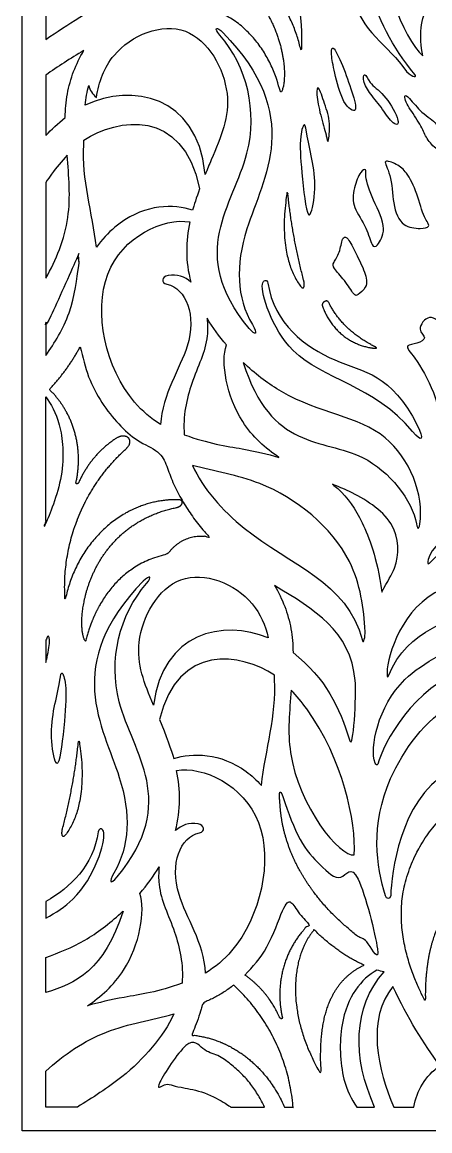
# Model space of a CAD drawing. Header units: millimetres. Extents: x 222 to 483, y -243 to 244.
# Drawn here: x 222.4 to 315.3, y -243.5 to 8.9 of the extents above; entities that cross this region are included whole.
import ezdxf

# ---------------------------------------------------------------- set-up
doc = ezdxf.new("R2010")
doc.units = ezdxf.units.MM

msp = doc.modelspace()

# ---------------------------------------------------------------- linework, layer by layer
msp.add_lwpolyline([(222.38, 244.15), (483.39, 244.15), (483.39, -243.48), (222.38, -243.48)], close=True)
for points, weights, degree, knots in [([(249.49, 11.72), (254.68, 13.83), (272.15, 13.04), (279.43, 0.58), (281.34, -7.21), (283.86, -3.7), (281.74, 18.94), (260.62, 23.31), (259.14, 23.61), (258.71, 25.07), (260.23, 25.09), (273.02, 25.33), (283.08, 16.39), (286.01, 2.18), (286.91, 15.44), (281.94, 27.76), (272.09, 36.69), (271.38, 37.33), (271.14, 37.98), (271.23, 38.5), (269.55, 36.86), (266.37, 34.41), (263.11, 32.88), (261.73, 32.21), (260.18, 25.63), (256.25, 18.74), (251.28, 13.49), (250.7, 12.88), (250.1, 12.29), (249.49, 11.72)], [1, 1, 1, 1, 1, 1, 1, 1, 1, 1, 1, 0.854398861522, 0.854398861522, 1, 0.933254579974, 0.933254579974, 1, 1, 1, 1, 1, 1, 1, 1, 1, 1, 1, 1, 1, 1], 3, [51, 51, 51, 51, 51.215094, 51.614216, 51.614216, 51.614216, 52.614216, 52.614216, 52.614216, 53.614216, 53.614216, 53.614216, 54.614216, 54.614216, 54.614216, 55.614216, 55.614216, 55.614216, 55.948023, 55.948023, 55.948023, 55.979928, 56.004813, 56.004813, 56.004813, 56.147575, 56.147575, 56.147575, 56.282828, 56.282828, 56.282828, 56.282828]), ([(286.57, -49.78), (286.9, -50.99), (286.65, -52.22), (285.9, -51.22), (282.37, -46.51), (281.3, -39.24), (282.76, -30), (282.8, -29.77), (282.95, -29.95), (282.97, -30.18), (283.65, -36.74), (284.85, -43.28), (286.57, -49.78)], [1, 1, 1, 1, 0.973333333333, 0.973333333333, 1, 1, 1, 1, 0.99843970598, 0.99843970598, 1], 3, [0, 0, 0, 0, 1, 1, 1, 2, 2, 2, 3, 3, 3, 4, 4, 4, 4]), ([(227.79, -66.97), (227.79, -64.43), (227.79, -61.89), (227.79, -59.36), (230.32, -56.45), (232.72, -52.11), (234.47, -45.84), (235.04, -43.81), (235.56, -44.42), (235.24, -46.5), (234.99, -53.65), (232.46, -60.59), (227.79, -66.97)], [1, 1, 1, 1, 1, 1, 1, 1, 1, 1, 0.983955004414, 0.98506524968, 1.0033307358], 3, [1144.48773, 1144.48773, 1144.48773, 1144.48773, 1152.097734, 1152.097734, 1152.097734, 1152.162495, 1152.162495, 1152.162495, 1153.162495, 1153.162495, 1153.162495, 1153.525231, 1153.525231, 1153.525231, 1153.525231]), ([(290.84, -55.7), (290.55, -54.89), (291.88, -54.08), (292.26, -54.85), (294.32, -59.04), (297.9, -62.49), (302.74, -64.92), (303.85, -65.48), (302.62, -65.34), (301.39, -65.1), (296.46, -64.15), (292.66, -60.76), (290.84, -55.7)], [1, 1, 1, 1, 0.974720122298, 0.974720122298, 1, 1, 1, 1, 0.924899278214, 0.924899278214, 1], 3, [0, 0, 0, 0, 1, 1, 1, 2, 2, 2, 3, 3, 3, 4, 4, 4, 4]), ([(235.61, -64.98), (234.49, -67.06), (233.21, -69.09), (231.79, -71.06), (230.24, -72.94), (228.6, -74.7), (231.85, -77.84), (234.27, -81.85), (235.59, -86.45), (235.69, -91.23), (234.67, -95.79), (234.6, -96.11), (234.73, -96.26), (234.96, -96.25), (235.19, -96.09), (235.32, -95.79), (236.44, -93.31), (237.85, -91.07), (239.54, -89.07), (241.51, -87.33), (243.73, -85.87), (245.16, -84.92), (246.51, -85.04), (247.37, -85.86), (247.35, -87.03), (246.08, -88.19), (240.33, -93.4), (235.8, -99.84), (232.84, -107.18), (231.64, -114.97), (232.17, -122.7), (233.81, -114.72), (237.72, -107.49), (243.66, -102.22), (250.76, -99.65), (257.95, -99.79), (258.86, -99.8), (259.18, -100.25), (259.01, -100.86), (258.44, -101.39), (257.55, -101.57), (244.88, -104.2), (237.91, -112.3), (235.2, -122.14), (235.32, -129.98), (236.83, -132.09), (237.98, -127.42), (239.97, -122.65), (242.96, -118.31), (247.53, -114.57), (253.69, -112.64), (254.29, -112.47), (254.91, -112.32), (255.54, -112.19), (256.67, -110.59), (258.39, -109.01), (260.53, -107.98), (262.83, -107.96), (265.09, -108.29), (262.1, -105.14), (259.43, -101.5), (257.21, -97.56), (255.56, -93.51), (254.64, -89.56), (253.81, -89.16), (252.96, -88.76), (252.11, -88.34), (247.26, -85.75), (242.56, -81.45), (239.2, -76.86), (236.74, -71.33), (235.61, -64.98)], [1, 1, 1, 1, 1, 1, 0.947100046465, 0.921856084212, 0.924268113241, 0.954336133552, 1.01206014514, 1.01206014514, 1.01206014514, 1.01206014514, 1.01206014514, 1.01206014514, 1.00757263432, 1.00532887891, 1.00532887891, 1.00757263432, 1.01206014514, 1.01206014514, 1.01206014514, 1.01206014514, 1.01206014514, 1.01206014514, 0.971529917457, 0.951264803613, 0.951264803613, 0.971529917457, 1.01206014514, 0.923645879539, 0.879438746737, 0.879438746737, 0.923645879539, 1.01206014514, 1.01206014514, 1.01206014514, 1.01206014514, 1.01206014514, 1.01206014514, 1.01206014514, 1.01206014514, 1.01206014514, 1.01206014514, 1.01206014514, 1.01206014514, 1.01206014514, 1.01206014514, 1.01206014514, 1.01206014514, 1.01206014514, 1.01206014514, 1.01206014514, 1.01206014514, 1.01206014514, 1.01206014514, 1.01206014514, 1.01206014514, 1.01206014514, 1.01206014514, 1.01206014514, 1.01206014514, 1.01206014514, 1.01206014514, 1.01206014514, 1.01206014514, 1.01206014514, 1.01206014514, 1.01206014514, 1.01206014514, 1.01206014514], 5, [94.757211, 94.757211, 94.757211, 94.757211, 94.757211, 94.757211, 94.888007, 94.888007, 94.888007, 94.888007, 94.888007, 95.846221, 95.846221, 95.846221, 95.846221, 95.846221, 96.846221, 96.846221, 96.846221, 96.846221, 96.846221, 97.846221, 97.846221, 97.846221, 97.846221, 97.846221, 98.846221, 98.846221, 98.846221, 98.846221, 98.846221, 99.846221, 99.846221, 99.846221, 99.846221, 99.846221, 100.846221, 100.846221, 100.846221, 100.846221, 100.846221, 101.846221, 101.846221, 101.846221, 101.846221, 101.846221, 102.846221, 102.846221, 102.846221, 102.846221, 102.846221, 103.245343, 103.245343, 103.245343, 103.288133, 103.288133, 103.288133, 103.288133, 103.288133, 103.702467, 103.702467, 103.702467, 103.702467, 103.702467, 103.845228, 103.845228, 103.845228, 103.845228, 103.845228, 103.870114, 103.870114, 103.870114, 103.986808, 103.986808, 103.986808, 103.986808, 103.986808, 103.986808]), ([(227.79, -76.39), (227.79, -85.99), (227.79, -95.59), (227.79, -105.19), (235.08, -90.23), (230.83, -80.14), (227.79, -76.39)], [1, 1, 1, 1, 0.889662178882, 0.937058030774, 1.00478734802], 3, [1106.26199, 1106.26199, 1106.26199, 1106.26199, 1135.060316, 1135.060316, 1135.060316, 1135.864963, 1135.864963, 1135.864963, 1135.864963]), ([(231.6, -174.66), (231.28, -175.87), (231.52, -177.1), (232.28, -176.1), (235.8, -171.39), (236.88, -164.12), (235.41, -154.88), (235.38, -154.65), (235.22, -154.83), (235.2, -155.06), (234.52, -161.62), (233.32, -168.16), (231.6, -174.66)], [1, 1, 1, 1, 0.973333333333, 0.973333333333, 1, 1, 1, 1, 0.99843970598, 0.99843970598, 1], 3, [0, 0, 0, 0, 1, 1, 1, 2, 2, 2, 3, 3, 3, 4, 4, 4, 4]), ([(281.89, -167.62), (281.32, -165.59), (280.8, -166.2), (281.13, -168.28), (281.6, -181.66), (289.7, -193.62), (303.51, -202.36), (302.93, -200.77), (301.18, -195.5), (299.96, -190.03), (299.32, -186.13), (294.85, -187.01), (286.33, -183.44), (281.89, -167.62)], [1, 1, 1, 1, 0.970380058617, 0.999223777944, 1.08653115798, 1.08653115798, 1.08653115798, 1.08653115798, 1.08653115798, 1.08653115798, 1.08653115798, 1.08653115798], 3, [0, 0, 0, 0, 1, 1, 1, 1.66963, 1.66963, 1.66963, 1.680849, 1.706455, 1.706455, 1.706455, 1.870013, 1.870013, 1.870013, 1.870013]), ([(328.47, -165.39), (324.78, -166.59), (315.38, -172.87), (304.86, -194.22), (312.17, -210.11), (314.33, -213.97), (314.02, -202.18), (317.06, -193.36), (322.15, -191.55), (321.84, -189.31), (321.27, -178.75), (325.87, -171.28), (328.47, -165.39)], [1, 1, 1, 1, 1, 1, 0.846166190477, 0.838387379683, 0.976663567619, 0.976663567619, 0.976663567619, 0.976663567619, 0.976663567619], 3, [6, 6, 6, 6, 6.133702, 6.329496, 6.655195, 6.655195, 6.655195, 7.604628, 7.604628, 7.604628, 7.648431, 7.816822, 7.816822, 7.816822, 7.816822]), ([(273.18, -208.01), (276.63, -210.43), (279.27, -213.63), (281.04, -217.57), (281.27, -218.07), (281.81, -218.1), (281.69, -217.57), (279.93, -209.65), (282.14, -201.91), (287.77, -196.48), (285.85, -194.42), (284.09, -192.17), (282.57, -189.83), (281.22, -197.45), (277.58, -203.65), (273.18, -208.01)], [0.998956119422, 0.99262807653, 0.992976036723, 1, 1, 1, 1, 0.904939754372, 0.900967610621, 0.988083568746, 0.988083568746, 0.988083568746, 0.988083568746, 0.988083568746, 0.988083568746, 0.988083568746], 3, [45, 45, 45, 45, 45.950461, 45.950461, 45.950461, 46.950461, 46.950461, 46.950461, 47.908675, 47.908675, 47.908675, 48.000259, 48.000259, 48.000259, 48.084259, 48.084259, 48.084259, 48.084259]), ([(300.33, -205.75), (292.82, -209.25), (289.59, -217.57), (290.63, -230.71), (279.9, -213.25), (285.64, -201.36), (288.97, -197.72), (292.42, -201.16), (296.33, -203.98), (300.33, -205.75)], [1, 1, 1, 1, 0.844019733465, 0.903022641135, 0.979471918225, 0.979471918225, 0.979471918225, 0.979471918225], 3, [40.108587, 40.108587, 40.108587, 40.108587, 41, 41, 41, 41.918848, 41.918848, 41.918848, 42.077868, 42.077868, 42.077868, 42.077868]), ([(270.62, -210.28), (278.51, -217.58), (283.26, -227.27), (284.15, -238.07), (283.5, -238.07), (282.84, -238.07), (282.18, -238.07), (278, -228.45), (270.24, -222.52), (260.97, -221.66), (262.1, -219.28), (262.98, -216.84), (263.54, -214.44), (264.92, -213.78), (267.32, -212.65), (269.69, -211.02), (270.62, -210.28)], [0.997567266317, 0.944324437017, 0.935722861709, 0.971762540393, 0.971762540393, 0.971762540393, 0.971762540393, 0.898722192025, 0.909988557731, 1.00556163751, 1.00556163751, 1.00556163751, 1.00556163751, 1.00556163751, 1.00556163751, 1.00556163751, 1.00556163751], 3, [47.012301, 47.012301, 47.012301, 47.012301, 47.83012, 47.83012, 47.83012, 49.647568, 49.647568, 49.647568, 50.394587, 50.394587, 50.394587, 50.446543, 50.446543, 50.446543, 50.471428, 50.488441, 50.488441, 50.488441, 50.488441])]:
    msp.add_rational_spline(points, weights, degree=degree, knots=knots)
for points, degree, knots in [([(302.94, 38.29), (303.27, 37.35), (303.6, 36.42), (303.94, 35.51), (297.87, 24.71), (301.61, 9.3), (311.91, -2.95), (312.48, -3.61), (311.6, -3.84), (310.04, -2.3), (305.77, 3.84), (296.93, 8.06), (296.31, 29.76), (300.27, 36.03), (302.94, 38.29)], 3, [0, 0, 0, 0, 0.031207, 0.031207, 0.031207, 0.909434, 0.909434, 0.909434, 1.909434, 1.909434, 1.909434, 2.351375, 2.55004, 2.815322, 2.815322, 2.815322, 2.815322]), ([(314.99, 13.01), (313.25, 9.75), (312.83, 5.82), (313.74, 1.23), (309.45, 5.21), (302.84, 20.07), (305.88, 30.58), (308.72, 23.78), (311.82, 18.02), (314.99, 13.01)], 3, [34.823499, 34.823499, 34.823499, 34.823499, 35.433301, 35.433301, 35.433301, 36.2568, 36.2568, 36.2568, 36.507217, 36.507217, 36.507217, 36.507217]), ([(255.15, 29.8), (252.78, 24.58), (243.88, 14.41), (232.66, 8.49), (227.79, 5), (227.79, 9.46), (227.79, 13.92), (227.79, 18.38), (231.41, 21.49), (240.73, 27.09), (250.09, 28.39), (255.15, 29.8)], 3, [77.932789, 77.932789, 77.932789, 77.932789, 78.067605, 78.203492, 78.203492, 78.203492, 91.582771, 91.582771, 91.582771, 91.655351, 91.744579, 91.744579, 91.744579, 91.744579]), ([(264.11, -25.78), (264.57, -24.62), (265.04, -23.48), (265.49, -22.44), (267.77, -17.16), (271.78, -7.73), (261.17, 11.61), (243.12, 4.38), (239.9, -4.64), (239.3, -8.2), (238.42, -7.45), (237.85, -6.52), (237.55, -5.48), (237.16, -6.88), (236.92, -8.37), (236.76, -9.97), (247.36, -4.94), (262.18, -7.69), (264.07, -25.33), (264.08, -25.48), (264.1, -25.63), (264.11, -25.78)], 3, [52.191292, 52.191292, 52.191292, 52.191292, 52.726014, 52.726014, 52.726014, 52.77631, 52.830325, 52.885385, 52.917306, 52.917306, 52.917306, 52.979815, 52.979815, 52.979815, 53.00547, 53.00547, 53.00547, 53.493805, 53.493805, 53.493805, 53.534969, 53.534969, 53.534969, 53.534969]), ([(268.19, 6.54), (266.68, 8.08), (266.02, 7.62), (267.44, 5.99), (273.69, -1.19), (279.11, -24.15), (259.9, -43.6), (274.12, -60.78), (275.7, -62.69), (276.13, -62.04), (274.88, -59.9), (271.26, -53.74), (270.6, -36.46), (286.74, -12.45), (268.19, 6.54)], 3, [0, 0, 0, 0, 1, 1, 1, 1.444191, 2, 2, 2, 3, 3, 3, 3.417562, 4, 4, 4, 4]), ([(292.92, 2.05), (292.92, 1.88), (292.95, 0.63), (293.53, -2.08), (295.43, -10.01), (299.19, -12.3), (297.58, -6.86), (295.63, -1.17), (293.19, 3.93), (292.92, 2.71), (292.92, 2.05)], 3, [0.3333333, 0.3333333, 0.3333333, 0.3333333, 0.3408512, 0.3885342, 0.4391031, 0.4883575, 0.5368566, 0.5893378, 0.6356155, 0.6666667, 0.6666667, 0.6666667, 0.6666667]), ([(236.44, 2.45), (234.63, -0.55), (232.65, -5.68), (232.24, -10.98), (232.21, -12.8), (230.53, -14.12), (229.07, -15.48), (227.79, -16.88), (227.79, -12.3), (227.79, -7.71), (227.79, -3.13), (230.41, -1.16), (233.38, 0.61), (236.44, 2.45)], 3, [90.916579, 90.916579, 90.916579, 90.916579, 90.98055, 91.013607, 91.013607, 91.013607, 91.103711, 91.103711, 91.103711, 104.852681, 104.852681, 104.852681, 104.930258, 104.930258, 104.930258, 104.930258]), ([(300.21, -3.9), (300.22, -4.06), (300.33, -5.17), (301.97, -7.78), (304.41, -10.48), (306.8, -14.3), (308.31, -14.57), (307.77, -11.89), (304.73, -6.99), (301.64, -5.35), (300.56, -2.43), (300.2, -3.36), (300.21, -3.9)], 3, [0.308709, 0.308709, 0.308709, 0.308709, 0.3169776, 0.3597825, 0.4114303, 0.4553173, 0.4874724, 0.5031362, 0.5519852, 0.602914, 0.6396361, 0.6664853, 0.6664853, 0.6664853, 0.6664853]), ([(291.87, -17.57), (291.82, -17.32), (291.51, -15.92), (290.36, -12.21), (289.36, -7.36), (289.79, -4.84), (291.48, -10.24), (292.78, -13.49), (292.2, -18.78), (292.01, -18.14), (291.87, -17.57)], 3, [0.3333333, 0.3333333, 0.3333333, 0.3333333, 0.3468881, 0.3958112, 0.4454176, 0.4907563, 0.5362196, 0.5904539, 0.6354008, 0.6666667, 0.6666667, 0.6666667, 0.6666667]), ([(309.63, -7.94), (309.61, -8.08), (309.72, -9.26), (311.73, -12.09), (314.05, -15.97), (314.63, -17.88), (317.81, -20.97), (320.67, -21.26), (318.63, -18.07), (317.21, -13.83), (313.9, -12.29), (310.81, -8.46), (309.7, -7.55), (309.63, -7.94)], 3, [0.2828626, 0.2828626, 0.2828626, 0.2828626, 0.2916965, 0.3289893, 0.3732736, 0.4206187, 0.4595574, 0.4987291, 0.537462, 0.5854462, 0.635, 0.673098, 0.6985782, 0.6985782, 0.6985782, 0.6985782]), ([(239.35, -42.28), (239.63, -41.88), (239.92, -41.5), (240.23, -41.11), (241.62, -39.42), (248.9, -32.48), (256.97, -32.49), (261.23, -33.85), (261.52, -32.78), (262.12, -31.02), (262.85, -29.04), (262.84, -29), (262.83, -28.96), (262.82, -28.91), (258.93, -10.42), (244.14, -12.95), (236.47, -17.92), (236.46, -18.28), (236.45, -18.65), (236.44, -19.02), (235.98, -26.77), (238.32, -34.44), (239.35, -42.28)], 3, [104.932299, 104.932299, 104.932299, 104.932299, 104.99579, 104.99579, 104.99579, 105.03226, 105.170053, 105.170053, 105.170053, 106.12545, 106.12545, 106.12545, 106.137886, 106.137886, 106.137886, 106.957182, 106.957182, 106.957182, 107.079194, 107.079194, 107.079194, 107.380378, 107.380378, 107.380378, 107.380378]), ([(287.87, -34.93), (287.8, -34.95), (287.12, -34.63), (286.05, -24.95), (285.52, -17.17), (286.89, -13.2), (287.3, -17.15), (288.85, -23.41), (289.42, -29.46), (288.37, -34.81), (287.87, -34.93)], 3, [0.3333333, 0.3333333, 0.3333333, 0.3333333, 0.3402274, 0.3974017, 0.4481187, 0.4861176, 0.5210702, 0.5669825, 0.6187188, 0.6666667, 0.6666667, 0.6666667, 0.6666667]), ([(232.63, -21.36), (233.03, -26.1), (233.94, -35.91), (230.1, -45.34), (227.79, -49.32), (227.79, -42.06), (227.79, -34.8), (227.79, -27.54), (228.21, -26.91), (229.7, -24.75), (231.37, -22.7), (232.63, -21.36)], 3, [89.741714, 89.741714, 89.741714, 89.741714, 89.826607, 89.916579, 89.916579, 89.916579, 111.696136, 111.696136, 111.696136, 111.715807, 111.76333, 111.76333, 111.76333, 111.76333]), ([(305.27, -22.77), (305.28, -22.77), (305.6, -22.55), (308.13, -23.52), (310.09, -25.13), (312.45, -29.82), (313.93, -35.77), (315.78, -37.66), (313.06, -38.2), (308.71, -37.56), (306.84, -32.79), (306.69, -25.71), (304.9, -23.05), (305.27, -22.77)], 3, [0.2995752, 0.2995752, 0.2995752, 0.2995752, 0.30019, 0.3346555, 0.3756971, 0.4243525, 0.4692014, 0.5058929, 0.5384124, 0.5790557, 0.6314374, 0.6797624, 0.7222751, 0.7222751, 0.7222751, 0.7222751]), ([(300.75, -25.28), (300.74, -25.52), (300.67, -26.9), (302.47, -32.07), (305.76, -37.77), (303.38, -42.3), (302.1, -42.34), (300.91, -37.48), (297.65, -33.17), (297.82, -29.39), (299.37, -24.99), (300.83, -24.42), (300.77, -24.95), (300.75, -25.28)], 3, [0.2517194, 0.2517194, 0.2517194, 0.2517194, 0.2646242, 0.3111408, 0.3660399, 0.4080946, 0.4438112, 0.4838274, 0.533476, 0.5837719, 0.6216491, 0.6498336, 0.6681365, 0.6681365, 0.6681365, 0.6681365]), ([(260.85, -50.24), (259.54, -45.53), (259.7, -40.91), (260.59, -36.55), (254.65, -35.5), (235.78, -44.15), (242.14, -73.24), (251.77, -81.31), (253.96, -82.69), (254.35, -75.7), (263.93, -62.26), (259.78, -51.7), (255.39, -50.74), (253.96, -50.43), (254.21, -48.99), (255.65, -48.73), (257.72, -48.37), (259.47, -49), (260.85, -50.24)], 3, [55.191292, 55.191292, 55.191292, 55.191292, 55.224915, 55.224915, 55.224915, 56.224915, 57.224915, 57.486814, 57.486814, 57.486814, 57.650589, 57.873122, 57.873122, 57.873122, 58.873122, 58.873122, 58.873122, 58.94286, 58.94286, 58.94286, 58.94286]), ([(295.67, -40.14), (295.59, -40.22), (295.21, -40.8), (294.87, -43.72), (293.22, -45.9), (293.18, -46.96), (295.89, -49.67), (298.17, -53.44), (298.66, -53.37), (301.33, -51.31), (300.64, -47.94), (298.59, -43.99), (296.79, -40.24), (295.95, -39.88), (295.67, -40.14)], 3, [0.2826634, 0.2826634, 0.2826634, 0.2826634, 0.2919223, 0.3284203, 0.3660249, 0.4043602, 0.4460949, 0.4857709, 0.5219392, 0.5562048, 0.6041706, 0.6554563, 0.6983078, 0.728411, 0.728411, 0.728411, 0.728411]), ([(278.42, -50.5), (278.27, -49.49), (277.29, -49.75), (277.15, -50.75), (276.88, -52.83), (282.13, -71.46), (302.55, -73.71), (311.41, -84.24), (313.68, -86.95), (314.05, -86.02), (312.47, -82.85), (306.57, -71.09), (293.89, -70.44), (279.8, -59.67), (278.42, -50.5)], 3, [0, 0, 0, 0, 1, 1, 1, 1.430396, 2, 2, 2, 3, 3, 3, 3.495891, 4, 4, 4, 4]), ([(319.01, -84.33), (318.42, -85.01), (317.69, -85.56), (317.79, -84.65), (318.45, -78.87), (313.33, -68.66), (309.28, -64.57), (312.44, -64.33), (315.07, -62.87), (312.11, -61.35), (315.29, -56.83), (318.9, -61.03), (320.07, -57.45), (321.89, -56.06), (322.52, -56.04), (322.7, -56.03), (323.63, -56.24), (324.21, -59.61), (328.06, -58.15), (328.35, -61.14), (329.66, -61.86), (328.4, -67.82), (321.69, -81.25), (319.01, -84.33)], 3, [0, 0, 0, 0, 1, 1, 1, 1.166623, 1.228778, 1.27106, 1.314325, 1.361693, 1.413404, 1.468723, 1.521532, 1.561619, 1.561619, 1.561619, 1.572967, 1.624069, 1.673258, 1.715199, 1.7572, 1.81926, 2, 2, 2, 2]), ([(259.35, -84.99), (258.99, -80.81), (260.88, -72.17), (264.76, -65.17), (264.7, -59.82), (264.54, -58.47), (265.82, -60.58), (267.32, -62.62), (268.98, -64.56), (267.56, -68.44), (269.9, -81.1), (277.92, -88.12), (280.92, -90.15), (278.37, -89.37), (272.34, -88.03), (264.79, -87), (259.35, -84.99)], 3, [79.207311, 79.207311, 79.207311, 79.207311, 79.316111, 79.440503, 79.483108, 79.483108, 79.483108, 79.498417, 79.498417, 79.498417, 80.498417, 81.10586, 81.10586, 81.10586, 81.750406, 82.516329, 82.516329, 82.516329, 82.516329]), ([(272.79, -68.57), (272.96, -68.73), (273.13, -68.89), (273.3, -69.04), (275.91, -71.45), (287.53, -80.15), (306.97, -81.02), (314.11, -98.68), (313.04, -105.36), (312.82, -106.73), (312.56, -106.66), (312.3, -105.29), (311.28, -99.97), (299.03, -83.62), (279.14, -88.69), (272.79, -68.57)], 3, [57.127909, 57.127909, 57.127909, 57.127909, 57.240223, 57.240223, 57.240223, 57.261738, 57.329644, 57.39127, 57.39127, 57.39127, 58.39127, 58.39127, 58.39127, 58.770252, 59.31961, 59.31961, 59.31961, 59.31961]), ([(261.21, -91.98), (266.28, -93.39), (279.69, -95.26), (298.29, -110.15), (300.31, -124.56), (300.58, -129.84), (300.62, -130.81), (300.25, -132.79), (300, -131.85), (296.51, -118.43), (277.3, -112.87), (263.59, -97.2), (261.21, -91.98)], 3, [76.463266, 76.463266, 76.463266, 76.463266, 76.552494, 76.69528, 76.786498, 76.786498, 76.786498, 77.786498, 77.786498, 77.786498, 78.068676, 78.203492, 78.203492, 78.203492, 78.203492]), ([(341.53, -95.22), (342.19, -96.97), (342.78, -98.88), (342.76, -101.05), (330.9, -105.52), (320.06, -108.88), (315.24, -114.2), (314.79, -114.7), (314.82, -114.03), (314.99, -113.38), (316.21, -108.51), (328.27, -100.96), (340.83, -95.52), (341.53, -95.22)], 3, [15.169596, 15.169596, 15.169596, 15.169596, 15.277954, 15.277954, 15.277954, 15.538019, 15.538019, 15.538019, 16.538019, 16.538019, 16.538019, 16.778297, 16.792424, 16.792424, 16.792424, 16.792424]), ([(293.13, -96.28), (294.41, -96.79), (298.81, -98.6), (308.51, -104.48), (308.34, -114.62), (305.72, -118.29), (304.41, -120.81), (303.27, -112.83), (299.79, -104.01), (296.5, -99.07), (293.55, -96.6), (293.13, -96.28)], 3, [62.928225, 62.928225, 62.928225, 62.928225, 63.31961, 64.31961, 65.31961, 65.876541, 65.876541, 65.876541, 66.876541, 67.876541, 68.032448, 68.032448, 68.032448, 68.032448]), ([(278.51, -131.27), (277.83, -128.4), (274.35, -120.22), (257.01, -113.27), (246.55, -132.32), (250.22, -141.61), (252.36, -146.57), (254.42, -130.01), (268.12, -126.97), (278.51, -131.27)], 3, [52.0054838, 52.0054838, 52.0054838, 52.0054838, 52.0319213, 52.0869811, 52.140996, 52.1889015, 52.1889015, 52.1889015, 52.6556169, 52.6556169, 52.6556169, 52.6556169]), ([(249.99, -118.34), (251.5, -116.8), (252.15, -117.26), (250.73, -118.89), (244.49, -126.07), (239.07, -149.03), (258.27, -168.48), (244.06, -185.66), (242.47, -187.57), (242.04, -186.92), (243.3, -184.78), (246.91, -178.62), (247.57, -161.34), (231.43, -137.33), (249.99, -118.34)], 3, [0, 0, 0, 0, 1, 1, 1, 1.444191, 2, 2, 2, 3, 3, 3, 3.417562, 4, 4, 4, 4]), ([(333.06, -117.89), (332.03, -118.89), (321.18, -128.53), (310.38, -128.71), (305.9, -139.87), (305.62, -140.57), (305.57, -139.81), (305.59, -139.06), (305.69, -135.35), (310.41, -119.13), (327.63, -118.03), (333.06, -117.89)], 3, [15.520902, 15.520902, 15.520902, 15.520902, 15.567747, 16, 16, 16, 17, 17, 17, 17.323358, 17.469186, 17.469186, 17.469186, 17.469186]), ([(284.15, -134.58), (284.13, -132.76), (283.71, -127.46), (281.74, -122.33), (279.93, -119.33), (289, -124.8), (297.25, -129.61), (298.33, -140.95), (298.62, -144.02), (297.96, -157.43), (297.03, -154.49), (294.71, -147.11), (291.65, -140.46), (284.15, -134.58)], 3, [90.916579, 90.916579, 90.916579, 90.916579, 90.949637, 91.013607, 91.013607, 91.013607, 91.24381, 91.24381, 91.24381, 92.24381, 92.24381, 92.24381, 92.644873, 92.644873, 92.644873, 92.644873]), ([(329.43, -128.24), (328.45, -128.91), (321.18, -133.58), (304.7, -140.41), (301.58, -156.28), (302.85, -159.77), (302.99, -160.16), (303.35, -160.38), (303.46, -159.98), (304.81, -155.24), (315.75, -134.45), (349.62, -138.93), (352.75, -156.27), (352.02, -163.33), (353.64, -160.55), (361.23, -145.54), (345.08, -127.19), (330.95, -128.95), (329.71, -129.11), (329.29, -128.74), (329.43, -128.24)], 3, [14, 14, 14, 14, 14.033346, 14.245053, 14.555248, 14.555248, 14.555248, 15.555248, 15.555248, 15.555248, 15.932842, 16.158923, 16.419306, 16.419306, 16.419306, 16.480209, 16.758941, 16.758941, 16.758941, 17.170456, 17.170456, 17.170456, 17.170456]), ([(227.79, -136.86), (227.79, -135.17), (227.79, -133.48), (227.79, -131.79), (227.94, -131.41), (228.47, -130.26), (228.81, -132.2), (228.19, -135.28), (227.79, -136.86)], 3, [0, 0, 0, 0, 1, 1, 1, 1.01542, 1.060759, 1.107969, 1.107969, 1.107969, 1.107969]), ([(253.73, -149.83), (257.9, -132.28), (272.34, -134.81), (279.89, -139.7), (279.9, -140.06), (279.92, -140.43), (279.93, -140.8), (280.39, -148.8), (277.89, -156.72), (276.92, -164.82), (275.82, -163.62), (268.87, -157.36), (261.21, -157.37), (256.95, -158.73), (256.46, -156.94), (255.11, -153.24), (253.73, -149.83)], 3, [88.214458, 88.214458, 88.214458, 88.214458, 89.020813, 89.020813, 89.020813, 89.142825, 89.142825, 89.142825, 89.45379, 89.45379, 89.45379, 89.481511, 89.619304, 89.619304, 89.619304, 91.212478, 91.212478, 91.212478, 91.212478]), ([(230.31, -159.81), (230.38, -159.83), (231.05, -159.51), (232.12, -149.83), (232.65, -142.05), (231.28, -138.08), (230.88, -142.03), (229.33, -148.29), (228.76, -154.34), (229.8, -159.69), (230.31, -159.81)], 3, [0.3333333, 0.3333333, 0.3333333, 0.3333333, 0.3402274, 0.3974017, 0.4481187, 0.4861176, 0.5210702, 0.5669825, 0.6187188, 0.6666667, 0.6666667, 0.6666667, 0.6666667]), ([(283.73, -143.13), (284.99, -144.47), (295.13, -156.91), (298.55, -173.22), (298.11, -180.65), (294.85, -181.24), (281.74, -165.16), (283.33, -147.88), (283.73, -143.13)], 3, [89.2015169, 89.2015169, 89.2015169, 89.2015169, 89.2490399, 89.6086713, 89.6086713, 89.6086713, 89.8316864, 89.9165794, 89.9165794, 89.9165794, 89.9165794]), ([(327.86, -144.02), (325.38, -144.33), (316.23, -147.2), (300.75, -168.54), (303.19, -183.21), (305.2, -189.96), (305.46, -190.82), (306.36, -190.81), (306.41, -189.92), (306.68, -184.89), (308.77, -163.68), (326.85, -158.7), (330.74, -158.51), (331.51, -154.42), (331.06, -150.01), (328.13, -144.73), (327.99, -144.48), (327.9, -144.24), (327.86, -144.02)], 3, [10, 10, 10, 10, 10.071118, 10.263172, 10.583688, 10.583688, 10.583688, 11.583688, 11.583688, 11.583688, 12.016907, 12.144362, 12.144362, 12.144362, 12.256726, 12.256726, 12.256726, 12.39658, 12.39658, 12.39658, 12.39658]), ([(257.59, -161.43), (258.47, -165.79), (258.64, -170.41), (257.32, -175.13), (258.71, -173.88), (260.45, -173.25), (262.52, -173.61), (263.96, -173.87), (264.22, -175.31), (262.79, -175.62), (258.39, -176.58), (254.24, -187.14), (263.82, -200.58), (264.22, -207.57), (266.4, -206.19), (276.04, -198.12), (282.39, -169.03), (263.52, -160.38), (257.59, -161.43)], 3, [55.191292, 55.191292, 55.191292, 55.191292, 55.224915, 55.224915, 55.224915, 55.294653, 55.294653, 55.294653, 56.294653, 56.294653, 56.294653, 56.517186, 56.680961, 56.680961, 56.680961, 56.94286, 57.94286, 58.94286, 58.94286, 58.94286, 58.94286]), ([(227.79, -195.08), (227.79, -193.8), (227.79, -192.53), (227.79, -191.25), (233.41, -188.13), (238.59, -183.07), (239.75, -175.38), (239.9, -174.37), (240.88, -174.63), (241.02, -175.63), (241.3, -177.71), (238.25, -188.52), (230.09, -193.81), (227.79, -195.08)], 3, [0, 0, 0, 0, 1, 1, 1, 1.422885, 1.422885, 1.422885, 2.422885, 2.422885, 2.422885, 2.85328, 3.003157, 3.003157, 3.003157, 3.003157]), ([(249.2, -189.44), (250.61, -193.32), (248.27, -205.98), (240.26, -213), (237.26, -215.03), (239.8, -214.26), (245.83, -212.91), (253.38, -211.88), (258.83, -209.87), (259.19, -205.69), (257.29, -197.05), (253.42, -190.05), (253.47, -184.7), (253.64, -183.35), (252.35, -185.46), (250.85, -187.5), (249.2, -189.44)], 3, [60.31961, 60.31961, 60.31961, 60.31961, 61.31961, 61.927053, 61.927053, 61.927053, 62.571599, 63.337522, 63.337522, 63.337522, 63.446323, 63.570715, 63.61332, 63.61332, 63.61332, 63.628628, 63.628628, 63.628628, 63.628628]), ([(227.79, -204), (227.79, -206.65), (227.79, -209.3), (227.79, -211.96), (234.46, -210.02), (241.13, -206.91), (245.39, -193.45), (245.22, -193.61), (245.05, -193.77), (244.87, -193.92), (242.27, -196.33), (236.46, -200.68), (230.68, -202.98), (227.79, -204)], 3, [999.497415, 999.497415, 999.497415, 999.497415, 1007.455241, 1007.455241, 1007.455241, 1007.822707, 1007.822707, 1007.822707, 1007.935022, 1007.935022, 1007.935022, 1007.956537, 1007.979716, 1007.979716, 1007.979716, 1007.979716]), ([(302.75, -238.07), (301.4, -238.07), (300.05, -238.07), (298.7, -238.07), (297.45, -236.29), (294.91, -231.3), (294.45, -215.24), (299.74, -208.86), (303.29, -206.87), (303.83, -207.03), (304.37, -207.17), (304.9, -207.3), (297.77, -215.19), (297.67, -226.92), (302.75, -238.07)], 3, [2318.470609, 2318.470609, 2318.470609, 2318.470609, 2322.201447, 2322.201447, 2322.201447, 2322.338668, 2322.537333, 2322.871853, 2322.871853, 2322.871853, 2322.893037, 2322.893037, 2322.893037, 2323.621531, 2323.621531, 2323.621531, 2323.621531]), ([(306.93, -210.65), (310.28, -217.86), (313.98, -223.64), (317.63, -228.61), (314.31, -231.09), (312.34, -234.24), (311.69, -238.07), (310.18, -238.07), (308.67, -238.07), (307.16, -238.07), (303.38, -229.89), (300.89, -217.68), (306.93, -210.65)], 3, [95.138149, 95.138149, 95.138149, 95.138149, 95.167436, 95.167436, 95.167436, 95.778857, 95.778857, 95.778857, 99.948012, 99.948012, 99.948012, 100.644648, 100.644648, 100.644648, 100.644648]), ([(256.96, -216.86), (251.9, -218.27), (241.82, -219.67), (231.78, -226.05), (227.79, -229.93), (227.79, -232.64), (227.79, -235.36), (227.79, -238.07), (230.19, -238.07), (232.6, -238.07), (235, -238.07), (238.39, -235.93), (247.27, -230.44), (254.59, -222.08), (256.96, -216.86)], 3, [76.463266, 76.463266, 76.463266, 76.463266, 76.552494, 76.637514, 76.637514, 76.637514, 84.77891, 84.77891, 84.77891, 91.420472, 91.420472, 91.420472, 91.508181, 91.642998, 91.642998, 91.642998, 91.642998]), ([(277.65, -238.07), (276.1, -238.07), (274.55, -238.07), (273, -238.07), (271.45, -238.07), (269.9, -238.07), (268.84, -237.26), (267.72, -236.53), (266.51, -235.87), (264.23, -234.85), (261.68, -234.13), (260.53, -233.87), (259.35, -233.68), (258.16, -233.56), (257.21, -233.21), (256.2, -233), (255.17, -232.94), (254.12, -233.02), (253.09, -233.17), (254.68, -231.48), (256.19, -229.65), (257.59, -227.71), (258.86, -225.69), (259.98, -223.62), (265.61, -225.01), (270.05, -227.51), (273.45, -230.76), (275.93, -234.4), (277.65, -238.07)], 5, [2341.569036, 2341.569036, 2341.569036, 2341.569036, 2341.569036, 2341.569036, 2348.70363, 2348.70363, 2348.70363, 2348.70363, 2348.70363, 2348.804366, 2348.804366, 2348.804366, 2348.882557, 2348.882557, 2348.882557, 2348.882557, 2348.882557, 2349.072992, 2349.072992, 2349.072992, 2349.072992, 2349.072992, 2349.14948, 2349.14948, 2349.14948, 2349.14948, 2349.14948, 2349.609147, 2349.609147, 2349.609147, 2349.609147, 2349.609147, 2349.609147])]:
    msp.add_open_spline(points, degree=degree, knots=knots)

doc.saveas('drawing.dxf')
